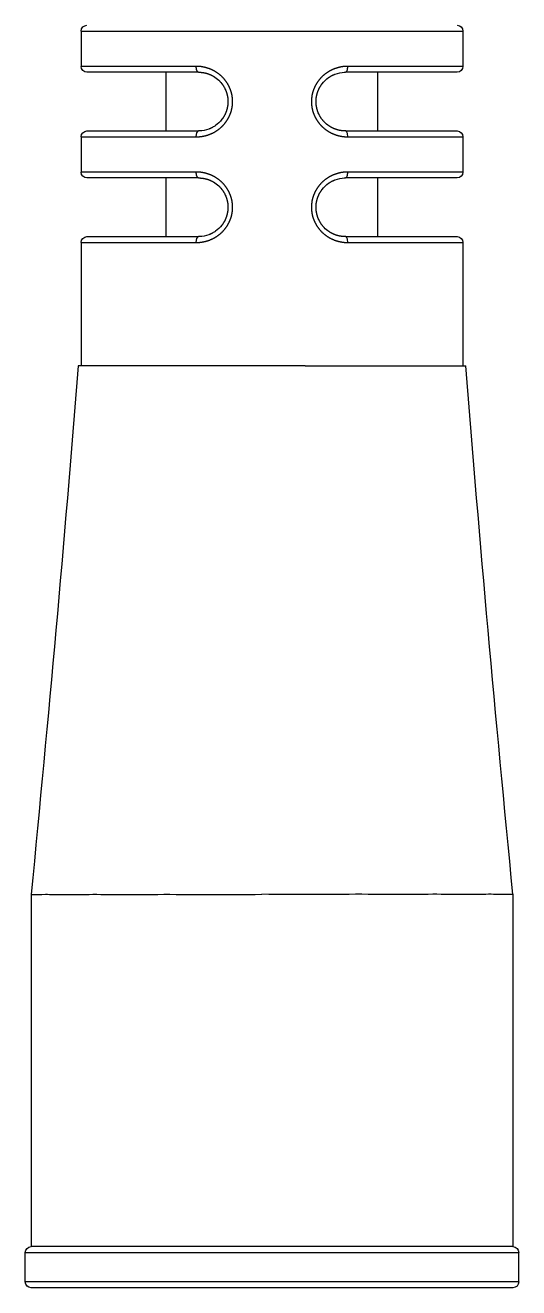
# Model space of a CAD drawing. Header units: millimetres. Extents: x 296 to 1136, y 93 to 687.
# Drawn here: x 427.53 to 435.93, y 212.13 to 233.63 of the extents above; entities that cross this region are included whole.
import ezdxf

# ---------------------------------------------------------------- set-up
doc = ezdxf.new("R2010")
doc.units = ezdxf.units.MM
doc.header["$LTSCALE"] = 0.75

msp = doc.modelspace()

# ---------------------------------------------------------------- linework, layer by layer
for p, q in [((428.485, 233.531), (434.985, 233.531)), ((428.485, 233.531), (428.485, 232.931)), ((434.985, 233.531), (434.985, 232.931)), ((430.445, 232.931), (428.485, 232.931)), ((434.985, 232.931), (433.024, 232.931)), ((430.485, 232.831), (428.585, 232.831)), ((429.935, 231.831), (429.935, 232.831)), ((434.885, 232.831), (432.985, 232.831)), ((433.535, 231.831), (433.535, 232.831)), ((428.585, 231.831), (430.485, 231.831)), ((432.985, 231.831), (434.885, 231.831)), ((428.485, 231.731), (430.445, 231.731)), ((428.485, 231.731), (428.485, 231.131)), ((433.024, 231.731), (434.985, 231.731)), ((434.985, 231.731), (434.985, 231.131)), ((430.445, 231.131), (428.485, 231.131)), ((434.985, 231.131), (433.024, 231.131)), ((430.485, 231.031), (428.585, 231.031)), ((429.935, 230.031), (429.935, 231.031)), ((434.885, 231.031), (432.985, 231.031)), ((433.535, 230.031), (433.535, 231.031)), ((428.485, 229.931), (430.445, 229.931)), ((428.485, 229.931), (428.485, 227.831)), ((428.585, 230.031), (430.485, 230.031)), ((432.985, 230.031), (434.885, 230.031)), ((433.024, 229.931), (434.985, 229.931)), ((434.985, 229.931), (434.985, 227.831)), ((427.635, 218.831), (427.635, 212.831)), ((434.185, 218.829), (434.185, 218.83)), ((435.835, 218.831), (435.835, 212.831)), ((427.535, 212.731), (435.935, 212.731)), ((427.535, 212.231), (427.535, 212.731)), ((435.835, 212.831), (427.635, 212.831)), ((435.935, 212.231), (435.935, 212.731)), ((435.935, 212.231), (427.535, 212.231)), ((435.835, 212.131), (427.635, 212.131))]:
    msp.add_line(p, q)
at = {"extrusion": (0, 0, -1)}
for centre, start, end in [((-428.585, 233.531), 0, 90), ((-434.885, 233.531), 90, 180), ((-428.585, 232.931), 270, 0), ((-434.885, 232.931), 180, 270), ((-428.585, 231.731), 0, 90), ((-434.885, 231.731), 90, 180), ((-428.585, 231.131), 270, 0), ((-434.885, 231.131), 180, 270), ((-428.585, 229.931), 0, 90), ((-434.885, 229.931), 90, 180), ((-427.635, 212.731), 0, 90), ((-435.835, 212.731), 90, 180), ((-427.635, 212.231), 270, 0), ((-435.835, 212.231), 180, 270)]:
    msp.add_arc(centre, 0.1, start, end, dxfattribs=at)
for centre, start_param, end_param in [((430.485, 232.931), 0.000007, 1.570808), ((430.485, 231.731), 1.570796, 3.141589), ((430.485, 231.131), 0.000009, 1.570808), ((430.485, 229.931), 1.570796, 3.141589)]:
    msp.add_ellipse(centre, major_axis=(0, -0.1), ratio=0.396825, start_param=start_param, end_param=end_param, dxfattribs=at)
for centre, start_param, end_param in [((432.985, 232.931), 0, 1.570797), ((432.985, 231.731), 1.570798, 3.141595), ((432.985, 231.131), 0, 1.570797), ((432.985, 229.931), 1.570798, 3.141595)]:
    msp.add_ellipse(centre, major_axis=(0, -0.1), ratio=0.396825, start_param=start_param, end_param=end_param)
for points, knots in [([(430.445, 231.731), (430.448, 231.731), (430.455, 231.731), (430.466, 231.731), (430.477, 231.732), (430.487, 231.733), (430.498, 231.733), (430.508, 231.734), (430.519, 231.735), (430.529, 231.737), (430.54, 231.738), (430.55, 231.74), (430.56, 231.742), (430.57, 231.744), (430.581, 231.746), (430.591, 231.748), (430.601, 231.75), (430.611, 231.753), (430.621, 231.756), (430.631, 231.759), (430.64, 231.762), (430.65, 231.765), (430.66, 231.768), (430.669, 231.772), (430.679, 231.776), (430.688, 231.78), (430.698, 231.783), (430.707, 231.788), (430.716, 231.792), (430.725, 231.796), (430.734, 231.801), (430.743, 231.805), (430.752, 231.81), (430.761, 231.815), (430.77, 231.82), (430.778, 231.826), (430.787, 231.831), (430.795, 231.836), (430.803, 231.842), (430.811, 231.848), (430.82, 231.853), (430.828, 231.859), (430.835, 231.866), (430.843, 231.872), (430.851, 231.878), (430.858, 231.884), (430.866, 231.891), (430.873, 231.898), (430.88, 231.904), (430.887, 231.911), (430.894, 231.918), (430.901, 231.925), (430.908, 231.932), (430.914, 231.94), (430.92, 231.947), (430.927, 231.955), (430.933, 231.962), (430.939, 231.97), (430.945, 231.978), (430.951, 231.985), (430.956, 231.993), (430.962, 232.001), (430.967, 232.009), (430.973, 232.018), (430.978, 232.026), (430.983, 232.034), (430.988, 232.042), (430.992, 232.051), (430.997, 232.059), (431.001, 232.068), (431.005, 232.077), (431.01, 232.085), (431.014, 232.094), (431.017, 232.103), (431.021, 232.112), (431.025, 232.121), (431.028, 232.13), (431.031, 232.139), (431.034, 232.148), (431.037, 232.157), (431.04, 232.166), (431.043, 232.175), (431.045, 232.185), (431.048, 232.194), (431.05, 232.203), (431.052, 232.213), (431.054, 232.222), (431.055, 232.231), (431.057, 232.241), (431.058, 232.25), (431.06, 232.26), (431.061, 232.269), (431.062, 232.279), (431.062, 232.288), (431.063, 232.298), (431.063, 232.307), (431.064, 232.317), (431.064, 232.326), (431.064, 232.336), (431.064, 232.345), (431.063, 232.355), (431.063, 232.365), (431.062, 232.374), (431.062, 232.384), (431.061, 232.393), (431.06, 232.403), (431.058, 232.412), (431.057, 232.422), (431.055, 232.431), (431.054, 232.44), (431.052, 232.45), (431.05, 232.459), (431.048, 232.468), (431.045, 232.478), (431.043, 232.487), (431.04, 232.496), (431.037, 232.505), (431.034, 232.514), (431.031, 232.523), (431.028, 232.533), (431.025, 232.542), (431.021, 232.55), (431.017, 232.559), (431.014, 232.568), (431.01, 232.577), (431.005, 232.586), (431.001, 232.594), (430.997, 232.603), (430.992, 232.611), (430.988, 232.62), (430.983, 232.628), (430.978, 232.637), (430.973, 232.645), (430.967, 232.653), (430.962, 232.661), (430.956, 232.669), (430.951, 232.677), (430.945, 232.685), (430.939, 232.692), (430.933, 232.7), (430.927, 232.708), (430.921, 232.715), (430.914, 232.723), (430.908, 232.73), (430.901, 232.737), (430.894, 232.744), (430.887, 232.751), (430.88, 232.758), (430.873, 232.765), (430.866, 232.771), (430.858, 232.778), (430.851, 232.784), (430.843, 232.79), (430.835, 232.797), (430.828, 232.803), (430.82, 232.809), (430.812, 232.815), (430.803, 232.82), (430.795, 232.826), (430.787, 232.831), (430.778, 232.837), (430.77, 232.842), (430.761, 232.847), (430.752, 232.852), (430.743, 232.857), (430.734, 232.861), (430.725, 232.866), (430.716, 232.87), (430.707, 232.875), (430.698, 232.879), (430.688, 232.883), (430.679, 232.887), (430.669, 232.89), (430.66, 232.894), (430.65, 232.897), (430.64, 232.9), (430.631, 232.903), (430.621, 232.906), (430.611, 232.909), (430.601, 232.912), (430.591, 232.914), (430.581, 232.917), (430.57, 232.919), (430.56, 232.921), (430.55, 232.922), (430.54, 232.924), (430.529, 232.926), (430.519, 232.927), (430.508, 232.928), (430.498, 232.929), (430.487, 232.93), (430.477, 232.93), (430.466, 232.931), (430.455, 232.931), (430.448, 232.931), (430.445, 232.931)], [0, 0, 0, 0, 0.0051813, 0.0103627, 0.015544, 0.0207254, 0.0259067, 0.0310881, 0.0362694, 0.0414508, 0.0466321, 0.0518135, 0.0569948, 0.0621762, 0.0673575, 0.0725389, 0.0777202, 0.0829016, 0.0880829, 0.0932642, 0.0984456, 0.1036269, 0.1088083, 0.1139896, 0.119171, 0.1243523, 0.1295337, 0.134715, 0.1398964, 0.1450777, 0.1502591, 0.1554404, 0.1606218, 0.1658031, 0.1709845, 0.1761658, 0.1813472, 0.1865285, 0.1917098, 0.1968912, 0.2020725, 0.2072539, 0.2124352, 0.2176166, 0.2227979, 0.2279793, 0.2331606, 0.238342, 0.2435233, 0.2487047, 0.253886, 0.2590674, 0.2642487, 0.2694301, 0.2746114, 0.2797927, 0.2849741, 0.2901554, 0.2953368, 0.3005181, 0.3056995, 0.3108808, 0.3160622, 0.3212435, 0.3264249, 0.3316062, 0.3367876, 0.3419689, 0.3471503, 0.3523316, 0.357513, 0.3626943, 0.3678756, 0.373057, 0.3782383, 0.3834197, 0.388601, 0.3937824, 0.3989637, 0.4041451, 0.4093264, 0.4145078, 0.4196891, 0.4248705, 0.4300518, 0.4352332, 0.4404145, 0.4455959, 0.4507772, 0.4559585, 0.4611399, 0.4663212, 0.4715026, 0.4766839, 0.4818653, 0.4870466, 0.492228, 0.4974093, 0.5025907, 0.507772, 0.5129534, 0.5181347, 0.5233161, 0.5284974, 0.5336788, 0.5388601, 0.5440415, 0.5492228, 0.5544041, 0.5595855, 0.5647668, 0.5699482, 0.5751295, 0.5803109, 0.5854922, 0.5906736, 0.5958549, 0.6010363, 0.6062176, 0.611399, 0.6165803, 0.6217617, 0.626943, 0.6321244, 0.6373057, 0.642487, 0.6476684, 0.6528497, 0.6580311, 0.6632124, 0.6683938, 0.6735751, 0.6787565, 0.6839378, 0.6891192, 0.6943005, 0.6994819, 0.7046632, 0.7098446, 0.7150259, 0.7202073, 0.7253886, 0.7305699, 0.7357513, 0.7409326, 0.746114, 0.7512953, 0.7564767, 0.761658, 0.7668394, 0.7720207, 0.7772021, 0.7823834, 0.7875648, 0.7927461, 0.7979275, 0.8031088, 0.8082902, 0.8134715, 0.8186528, 0.8238342, 0.8290155, 0.8341969, 0.8393782, 0.8445596, 0.8497409, 0.8549223, 0.8601036, 0.865285, 0.8704663, 0.8756477, 0.880829, 0.8860104, 0.8911917, 0.8963731, 0.9015544, 0.9067358, 0.9119171, 0.9170984, 0.9222798, 0.9274611, 0.9326425, 0.9378238, 0.9430052, 0.9481865, 0.9533679, 0.9585492, 0.9637306, 0.9689119, 0.9740933, 0.9792746, 0.984456, 0.9896373, 0.9948187, 1, 1, 1, 1]), ([(430.485, 232.831), (430.488, 232.831), (430.494, 232.831), (430.502, 232.831), (430.511, 232.83), (430.52, 232.83), (430.529, 232.829), (430.538, 232.828), (430.547, 232.827), (430.556, 232.826), (430.564, 232.825), (430.573, 232.823), (430.582, 232.822), (430.59, 232.82), (430.599, 232.818), (430.607, 232.816), (430.615, 232.814), (430.624, 232.811), (430.632, 232.809), (430.64, 232.806), (430.649, 232.803), (430.657, 232.801), (430.665, 232.798), (430.673, 232.794), (430.681, 232.791), (430.689, 232.788), (430.696, 232.784), (430.704, 232.78), (430.712, 232.777), (430.719, 232.773), (430.727, 232.769), (430.734, 232.764), (430.741, 232.76), (430.749, 232.756), (430.756, 232.751), (430.761, 232.748), (430.763, 232.746), (430.764, 232.746)], [0.0000003, 0.0000003, 0.0000003, 0.0000003, 0.0108696, 0.0217391, 0.0326087, 0.0434783, 0.0543478, 0.0652174, 0.076087, 0.0869565, 0.0978261, 0.1086957, 0.1195652, 0.1304348, 0.1413043, 0.1521739, 0.1630435, 0.173913, 0.1847826, 0.1956522, 0.2065217, 0.2173913, 0.2282609, 0.2391304, 0.25, 0.2608696, 0.2717391, 0.2826087, 0.2934783, 0.3043478, 0.3152174, 0.326087, 0.3369565, 0.3478261, 0.3586957, 0.3695652, 0.371007, 0.371007, 0.371007, 0.371007]), ([(430.846, 232.677), (430.846, 232.676), (430.848, 232.674), (430.852, 232.67), (430.858, 232.664), (430.864, 232.657), (430.869, 232.651), (430.874, 232.644), (430.88, 232.638), (430.885, 232.631), (430.89, 232.624), (430.895, 232.617), (430.899, 232.61), (430.904, 232.603), (430.909, 232.596), (430.913, 232.589), (430.917, 232.582), (430.921, 232.575), (430.924, 232.571), (430.925, 232.569)], [0.5095942, 0.5095942, 0.5095942, 0.5095942, 0.5108696, 0.5217391, 0.5326087, 0.5434783, 0.5543478, 0.5652174, 0.576087, 0.5869565, 0.5978261, 0.6086957, 0.6195652, 0.6304348, 0.6413043, 0.6521739, 0.6630435, 0.673913, 0.6823139, 0.6823139, 0.6823139, 0.6823139]), ([(432.485, 232.331), (432.485, 232.334), (432.485, 232.337), (432.485, 232.34), (432.485, 232.342), (432.485, 232.345), (432.485, 232.348), (432.485, 232.351), (432.485, 232.354), (432.485, 232.357), (432.485, 232.359), (432.486, 232.362), (432.486, 232.365), (432.486, 232.368), (432.486, 232.371), (432.486, 232.374), (432.487, 232.376), (432.487, 232.379), (432.487, 232.382), (432.487, 232.385), (432.488, 232.388), (432.488, 232.39), (432.488, 232.393), (432.489, 232.396), (432.489, 232.399), (432.49, 232.402), (432.49, 232.404), (432.49, 232.407), (432.491, 232.41), (432.491, 232.413), (432.492, 232.416), (432.492, 232.418), (432.493, 232.421), (432.493, 232.424), (432.494, 232.427), (432.494, 232.429), (432.495, 232.432), (432.495, 232.435), (432.496, 232.438), (432.497, 232.441), (432.497, 232.443), (432.498, 232.446), (432.499, 232.449), (432.499, 232.451), (432.5, 232.454), (432.501, 232.457), (432.501, 232.46), (432.502, 232.462), (432.503, 232.465), (432.504, 232.468), (432.504, 232.471), (432.505, 232.473), (432.506, 232.476), (432.507, 232.479), (432.508, 232.481), (432.509, 232.484), (432.509, 232.487), (432.51, 232.489), (432.511, 232.492), (432.512, 232.495), (432.513, 232.497), (432.514, 232.5), (432.515, 232.503), (432.516, 232.505), (432.517, 232.508), (432.518, 232.511), (432.519, 232.513), (432.52, 232.516), (432.521, 232.519), (432.522, 232.521), (432.523, 232.524), (432.524, 232.526), (432.525, 232.529), (432.526, 232.532), (432.528, 232.534), (432.529, 232.537), (432.53, 232.539), (432.531, 232.542), (432.532, 232.544), (432.533, 232.547), (432.535, 232.549), (432.536, 232.552), (432.537, 232.554), (432.538, 232.557), (432.54, 232.56), (432.541, 232.562), (432.542, 232.565), (432.544, 232.567), (432.545, 232.569), (432.546, 232.572), (432.548, 232.574), (432.549, 232.577), (432.55, 232.579), (432.552, 232.582), (432.553, 232.584), (432.555, 232.587), (432.556, 232.589), (432.558, 232.591), (432.559, 232.594), (432.561, 232.596), (432.562, 232.599), (432.564, 232.601), (432.565, 232.603), (432.567, 232.606), (432.568, 232.608), (432.57, 232.61), (432.571, 232.613), (432.573, 232.615), (432.575, 232.617), (432.576, 232.62), (432.578, 232.622), (432.579, 232.624), (432.581, 232.626), (432.583, 232.629), (432.584, 232.631), (432.585, 232.632), (432.586, 232.633), (432.586, 232.633)], [0, 0, 0, 0, 0.0108696, 0.0108696, 0.0108696, 0.0217391, 0.0217391, 0.0217391, 0.0326087, 0.0326087, 0.0326087, 0.0434783, 0.0434783, 0.0434783, 0.0543478, 0.0543478, 0.0543478, 0.0652174, 0.0652174, 0.0652174, 0.076087, 0.076087, 0.076087, 0.0869565, 0.0869565, 0.0869565, 0.0978261, 0.0978261, 0.0978261, 0.1086957, 0.1086957, 0.1086957, 0.1195652, 0.1195652, 0.1195652, 0.1304348, 0.1304348, 0.1304348, 0.1413043, 0.1413043, 0.1413043, 0.1521739, 0.1521739, 0.1521739, 0.1630435, 0.1630435, 0.1630435, 0.173913, 0.173913, 0.173913, 0.1847826, 0.1847826, 0.1847826, 0.1956522, 0.1956522, 0.1956522, 0.2065217, 0.2065217, 0.2065217, 0.2173913, 0.2173913, 0.2173913, 0.2282609, 0.2282609, 0.2282609, 0.2391304, 0.2391304, 0.2391304, 0.25, 0.25, 0.25, 0.2608696, 0.2608696, 0.2608696, 0.2717391, 0.2717391, 0.2717391, 0.2826087, 0.2826087, 0.2826087, 0.2934783, 0.2934783, 0.2934783, 0.3043478, 0.3043478, 0.3043478, 0.3152174, 0.3152174, 0.3152174, 0.326087, 0.326087, 0.326087, 0.3369565, 0.3369565, 0.3369565, 0.3478261, 0.3478261, 0.3478261, 0.3586957, 0.3586957, 0.3586957, 0.3695652, 0.3695652, 0.3695652, 0.3804348, 0.3804348, 0.3804348, 0.3913043, 0.3913043, 0.3913043, 0.4021739, 0.4021739, 0.4021739, 0.4130435, 0.4130435, 0.4130435, 0.4169062, 0.4169062, 0.4169062, 0.4169062]), ([(432.586, 232.633), (432.618, 232.675), (432.656, 232.712), (432.714, 232.752), (432.73, 232.762), (432.746, 232.771)], [0, 0, 0, 0, 0.01594808, 0.01594808, 0.02186984, 0.02186984, 0.02186984, 0.02186984]), ([(432.746, 232.771), (432.747, 232.771), (432.749, 232.772), (432.75, 232.773), (432.752, 232.774), (432.755, 232.775), (432.758, 232.777), (432.76, 232.778), (432.763, 232.779), (432.765, 232.78), (432.768, 232.782), (432.77, 232.783), (432.773, 232.784), (432.775, 232.785), (432.778, 232.787), (432.781, 232.788), (432.783, 232.789), (432.786, 232.79), (432.788, 232.791), (432.791, 232.792), (432.794, 232.793), (432.796, 232.794), (432.799, 232.795), (432.802, 232.797), (432.804, 232.798), (432.806, 232.798), (432.807, 232.799), (432.809, 232.799)], [0.6899474, 0.6899474, 0.6899474, 0.6899474, 0.69565217, 0.69565217, 0.69565217, 0.70652174, 0.70652174, 0.70652174, 0.7173913, 0.7173913, 0.7173913, 0.72826087, 0.72826087, 0.72826087, 0.73913043, 0.73913043, 0.73913043, 0.75, 0.75, 0.75, 0.76086957, 0.76086957, 0.76086957, 0.77173913, 0.77173913, 0.77173913, 0.77733644, 0.77733644, 0.77733644, 0.77733644]), ([(432.809, 232.799), (432.86, 232.818), (432.913, 232.829), (432.972, 232.831), (432.978, 232.831), (432.985, 232.831)], [0, 0, 0, 0, 0.0176229, 0.0176229, 0.01972689, 0.01972689, 0.01972689, 0.01972689]), ([(430.953, 232.505), (430.954, 232.503), (430.956, 232.497), (430.959, 232.489), (430.961, 232.481), (430.964, 232.473), (430.966, 232.465), (430.968, 232.457), (430.971, 232.449), (430.972, 232.44), (430.974, 232.432), (430.976, 232.424), (430.977, 232.416), (430.979, 232.407), (430.98, 232.399), (430.981, 232.39), (430.982, 232.382), (430.983, 232.373), (430.983, 232.365), (430.984, 232.357), (430.984, 232.348), (430.984, 232.34), (430.985, 232.334), (430.985, 232.331)], [0.7719771, 0.7719771, 0.7719771, 0.7719771, 0.7826087, 0.7934783, 0.8043478, 0.8152174, 0.826087, 0.8369565, 0.8478261, 0.8586957, 0.8695652, 0.8804348, 0.8913043, 0.9021739, 0.9130435, 0.923913, 0.9347826, 0.9456522, 0.9565217, 0.9673913, 0.9782609, 0.9891304, 1, 1, 1, 1]), ([(430.985, 232.331), (430.985, 232.328), (430.985, 232.325), (430.984, 232.323), (430.984, 232.32), (430.984, 232.317), (430.984, 232.314), (430.984, 232.311), (430.984, 232.308), (430.984, 232.306), (430.984, 232.303), (430.984, 232.3), (430.983, 232.297), (430.983, 232.294), (430.983, 232.292), (430.983, 232.289), (430.983, 232.286), (430.982, 232.283), (430.982, 232.28), (430.982, 232.277), (430.981, 232.275), (430.981, 232.272), (430.981, 232.269), (430.98, 232.266), (430.98, 232.263), (430.98, 232.261), (430.979, 232.258), (430.979, 232.255), (430.978, 232.252), (430.978, 232.249), (430.977, 232.247), (430.977, 232.244), (430.976, 232.241), (430.976, 232.238), (430.975, 232.236), (430.975, 232.233), (430.974, 232.23), (430.974, 232.227), (430.973, 232.225), (430.972, 232.222), (430.972, 232.219), (430.971, 232.216), (430.971, 232.214), (430.97, 232.211), (430.969, 232.208), (430.968, 232.205), (430.968, 232.203), (430.967, 232.2), (430.966, 232.197), (430.965, 232.194), (430.965, 232.192), (430.964, 232.189), (430.963, 232.186), (430.962, 232.184), (430.961, 232.181), (430.961, 232.178), (430.96, 232.175), (430.959, 232.173), (430.958, 232.17), (430.957, 232.167), (430.956, 232.165), (430.955, 232.162), (430.954, 232.159), (430.953, 232.157), (430.952, 232.154), (430.951, 232.152), (430.95, 232.149), (430.949, 232.146), (430.948, 232.144), (430.947, 232.141), (430.946, 232.138), (430.945, 232.136), (430.944, 232.133), (430.943, 232.131), (430.941, 232.128), (430.94, 232.126), (430.939, 232.123), (430.938, 232.12), (430.937, 232.118), (430.936, 232.115), (430.934, 232.113), (430.933, 232.11), (430.932, 232.108), (430.931, 232.105), (430.929, 232.103), (430.928, 232.1), (430.927, 232.098), (430.925, 232.095), (430.924, 232.093), (430.923, 232.09), (430.921, 232.088), (430.92, 232.085), (430.919, 232.083), (430.917, 232.081), (430.916, 232.078), (430.914, 232.076), (430.913, 232.073), (430.911, 232.071), (430.91, 232.068), (430.908, 232.066), (430.907, 232.064), (430.905, 232.061), (430.904, 232.059), (430.902, 232.057), (430.901, 232.054), (430.899, 232.052), (430.898, 232.05), (430.896, 232.047), (430.895, 232.045), (430.893, 232.043), (430.891, 232.04), (430.89, 232.038), (430.888, 232.036), (430.886, 232.034), (430.885, 232.031), (430.884, 232.03), (430.883, 232.03), (430.883, 232.029)], [0, 0, 0, 0, 0.0108696, 0.0108696, 0.0108696, 0.0217391, 0.0217391, 0.0217391, 0.0326087, 0.0326087, 0.0326087, 0.0434783, 0.0434783, 0.0434783, 0.0543478, 0.0543478, 0.0543478, 0.0652174, 0.0652174, 0.0652174, 0.076087, 0.076087, 0.076087, 0.0869565, 0.0869565, 0.0869565, 0.0978261, 0.0978261, 0.0978261, 0.1086957, 0.1086957, 0.1086957, 0.1195652, 0.1195652, 0.1195652, 0.1304348, 0.1304348, 0.1304348, 0.1413043, 0.1413043, 0.1413043, 0.1521739, 0.1521739, 0.1521739, 0.1630435, 0.1630435, 0.1630435, 0.173913, 0.173913, 0.173913, 0.1847826, 0.1847826, 0.1847826, 0.1956522, 0.1956522, 0.1956522, 0.2065217, 0.2065217, 0.2065217, 0.2173913, 0.2173913, 0.2173913, 0.2282609, 0.2282609, 0.2282609, 0.2391304, 0.2391304, 0.2391304, 0.25, 0.25, 0.25, 0.2608696, 0.2608696, 0.2608696, 0.2717391, 0.2717391, 0.2717391, 0.2826087, 0.2826087, 0.2826087, 0.2934783, 0.2934783, 0.2934783, 0.3043478, 0.3043478, 0.3043478, 0.3152174, 0.3152174, 0.3152174, 0.326087, 0.326087, 0.326087, 0.3369565, 0.3369565, 0.3369565, 0.3478261, 0.3478261, 0.3478261, 0.3586957, 0.3586957, 0.3586957, 0.3695652, 0.3695652, 0.3695652, 0.3804348, 0.3804348, 0.3804348, 0.3913043, 0.3913043, 0.3913043, 0.4021739, 0.4021739, 0.4021739, 0.4130435, 0.4130435, 0.4130435, 0.4169062, 0.4169062, 0.4169062, 0.4169062]), ([(432.516, 232.157), (432.515, 232.16), (432.513, 232.165), (432.51, 232.173), (432.508, 232.181), (432.505, 232.189), (432.503, 232.197), (432.501, 232.205), (432.499, 232.214), (432.497, 232.222), (432.495, 232.23), (432.493, 232.238), (432.492, 232.247), (432.49, 232.255), (432.489, 232.263), (432.488, 232.272), (432.487, 232.28), (432.486, 232.289), (432.486, 232.297), (432.485, 232.306), (432.485, 232.314), (432.485, 232.323), (432.485, 232.328), (432.485, 232.331)], [0.7719771, 0.7719771, 0.7719771, 0.7719771, 0.7826087, 0.7934783, 0.8043478, 0.8152174, 0.826087, 0.8369565, 0.8478261, 0.8586957, 0.8695652, 0.8804348, 0.8913043, 0.9021739, 0.9130435, 0.923913, 0.9347826, 0.9456522, 0.9565217, 0.9673913, 0.9782609, 0.9891304, 1, 1, 1, 1]), ([(430.883, 232.029), (430.851, 231.987), (430.813, 231.951), (430.756, 231.911), (430.739, 231.901), (430.723, 231.892)], [0, 0, 0, 0, 0.01594808, 0.01594808, 0.02186984, 0.02186984, 0.02186984, 0.02186984]), ([(432.623, 231.986), (432.623, 231.986), (432.621, 231.988), (432.617, 231.992), (432.611, 231.999), (432.605, 232.005), (432.6, 232.011), (432.595, 232.018), (432.589, 232.025), (432.584, 232.031), (432.579, 232.038), (432.574, 232.045), (432.57, 232.052), (432.565, 232.059), (432.561, 232.066), (432.556, 232.073), (432.552, 232.081), (432.548, 232.087), (432.546, 232.092), (432.545, 232.094)], [0.5095942, 0.5095942, 0.5095942, 0.5095942, 0.5108696, 0.5217391, 0.5326087, 0.5434783, 0.5543478, 0.5652174, 0.576087, 0.5869565, 0.5978261, 0.6086957, 0.6195652, 0.6304348, 0.6413043, 0.6521739, 0.6630435, 0.673913, 0.6823138, 0.6823138, 0.6823138, 0.6823138]), ([(430.661, 231.863), (430.609, 231.844), (430.556, 231.833), (430.497, 231.831), (430.491, 231.831), (430.485, 231.831)], [0, 0, 0, 0, 0.0176229, 0.0176229, 0.0197268, 0.0197268, 0.0197268, 0.0197268]), ([(430.723, 231.892), (430.722, 231.891), (430.72, 231.89), (430.719, 231.89), (430.717, 231.888), (430.714, 231.887), (430.712, 231.886), (430.709, 231.884), (430.706, 231.883), (430.704, 231.882), (430.701, 231.881), (430.699, 231.879), (430.696, 231.878), (430.694, 231.877), (430.691, 231.876), (430.688, 231.875), (430.686, 231.873), (430.683, 231.872), (430.681, 231.871), (430.678, 231.87), (430.675, 231.869), (430.673, 231.868), (430.67, 231.867), (430.667, 231.866), (430.665, 231.865), (430.663, 231.864), (430.662, 231.864), (430.661, 231.863)], [0.6899474, 0.6899474, 0.6899474, 0.6899474, 0.69565217, 0.69565217, 0.69565217, 0.70652174, 0.70652174, 0.70652174, 0.7173913, 0.7173913, 0.7173913, 0.72826087, 0.72826087, 0.72826087, 0.73913043, 0.73913043, 0.73913043, 0.75, 0.75, 0.75, 0.76086957, 0.76086957, 0.76086957, 0.77173913, 0.77173913, 0.77173913, 0.77733645, 0.77733645, 0.77733645, 0.77733645]), ([(432.985, 231.831), (432.982, 231.831), (432.976, 231.831), (432.967, 231.831), (432.958, 231.832), (432.949, 231.832), (432.94, 231.833), (432.931, 231.834), (432.922, 231.835), (432.914, 231.836), (432.905, 231.837), (432.896, 231.839), (432.888, 231.841), (432.879, 231.842), (432.87, 231.844), (432.862, 231.846), (432.854, 231.849), (432.845, 231.851), (432.837, 231.853), (432.829, 231.856), (432.821, 231.859), (432.812, 231.862), (432.804, 231.865), (432.796, 231.868), (432.788, 231.871), (432.781, 231.875), (432.773, 231.878), (432.765, 231.882), (432.757, 231.886), (432.75, 231.89), (432.742, 231.894), (432.735, 231.898), (432.728, 231.902), (432.72, 231.907), (432.713, 231.911), (432.708, 231.914), (432.706, 231.916), (432.705, 231.916)], [0, 0, 0, 0, 0.0108696, 0.0217391, 0.0326087, 0.0434783, 0.0543478, 0.0652174, 0.076087, 0.0869565, 0.0978261, 0.1086957, 0.1195652, 0.1304348, 0.1413043, 0.1521739, 0.1630435, 0.173913, 0.1847826, 0.1956522, 0.2065217, 0.2173913, 0.2282609, 0.2391304, 0.25, 0.2608696, 0.2717391, 0.2826087, 0.2934783, 0.3043478, 0.3152174, 0.326087, 0.3369565, 0.3478261, 0.3586957, 0.3695652, 0.371007, 0.371007, 0.371007, 0.371007]), ([(430.445, 229.931), (430.448, 229.931), (430.455, 229.931), (430.466, 229.931), (430.477, 229.932), (430.487, 229.933), (430.498, 229.933), (430.508, 229.934), (430.519, 229.935), (430.529, 229.937), (430.54, 229.938), (430.55, 229.94), (430.56, 229.942), (430.57, 229.944), (430.581, 229.946), (430.591, 229.948), (430.601, 229.95), (430.611, 229.953), (430.621, 229.956), (430.631, 229.959), (430.64, 229.962), (430.65, 229.965), (430.66, 229.968), (430.669, 229.972), (430.679, 229.976), (430.688, 229.98), (430.698, 229.983), (430.707, 229.988), (430.716, 229.992), (430.725, 229.996), (430.734, 230.001), (430.743, 230.005), (430.752, 230.01), (430.761, 230.015), (430.77, 230.02), (430.778, 230.026), (430.787, 230.031), (430.795, 230.036), (430.803, 230.042), (430.811, 230.048), (430.82, 230.053), (430.828, 230.059), (430.835, 230.066), (430.843, 230.072), (430.851, 230.078), (430.858, 230.084), (430.866, 230.091), (430.873, 230.098), (430.88, 230.104), (430.887, 230.111), (430.894, 230.118), (430.901, 230.125), (430.908, 230.132), (430.914, 230.14), (430.92, 230.147), (430.927, 230.155), (430.933, 230.162), (430.939, 230.17), (430.945, 230.178), (430.951, 230.185), (430.956, 230.193), (430.962, 230.201), (430.967, 230.209), (430.973, 230.218), (430.978, 230.226), (430.983, 230.234), (430.988, 230.242), (430.992, 230.251), (430.997, 230.259), (431.001, 230.268), (431.005, 230.277), (431.01, 230.285), (431.014, 230.294), (431.017, 230.303), (431.021, 230.312), (431.025, 230.321), (431.028, 230.33), (431.031, 230.339), (431.034, 230.348), (431.037, 230.357), (431.04, 230.366), (431.043, 230.375), (431.045, 230.385), (431.048, 230.394), (431.05, 230.403), (431.052, 230.413), (431.054, 230.422), (431.055, 230.431), (431.057, 230.441), (431.058, 230.45), (431.06, 230.46), (431.061, 230.469), (431.062, 230.479), (431.062, 230.488), (431.063, 230.498), (431.063, 230.507), (431.064, 230.517), (431.064, 230.526), (431.064, 230.536), (431.064, 230.545), (431.063, 230.555), (431.063, 230.565), (431.062, 230.574), (431.062, 230.584), (431.061, 230.593), (431.06, 230.603), (431.058, 230.612), (431.057, 230.622), (431.055, 230.631), (431.054, 230.64), (431.052, 230.65), (431.05, 230.659), (431.048, 230.668), (431.045, 230.678), (431.043, 230.687), (431.04, 230.696), (431.037, 230.705), (431.034, 230.714), (431.031, 230.723), (431.028, 230.733), (431.025, 230.742), (431.021, 230.75), (431.017, 230.759), (431.014, 230.768), (431.01, 230.777), (431.005, 230.786), (431.001, 230.794), (430.997, 230.803), (430.992, 230.811), (430.988, 230.82), (430.983, 230.828), (430.978, 230.837), (430.973, 230.845), (430.967, 230.853), (430.962, 230.861), (430.956, 230.869), (430.951, 230.877), (430.945, 230.885), (430.939, 230.892), (430.933, 230.9), (430.927, 230.908), (430.921, 230.915), (430.914, 230.923), (430.908, 230.93), (430.901, 230.937), (430.894, 230.944), (430.887, 230.951), (430.88, 230.958), (430.873, 230.965), (430.866, 230.971), (430.858, 230.978), (430.851, 230.984), (430.843, 230.99), (430.835, 230.997), (430.828, 231.003), (430.82, 231.009), (430.812, 231.015), (430.803, 231.02), (430.795, 231.026), (430.787, 231.031), (430.778, 231.037), (430.77, 231.042), (430.761, 231.047), (430.752, 231.052), (430.743, 231.057), (430.734, 231.061), (430.725, 231.066), (430.716, 231.07), (430.707, 231.075), (430.698, 231.079), (430.688, 231.083), (430.679, 231.087), (430.669, 231.09), (430.66, 231.094), (430.65, 231.097), (430.64, 231.1), (430.631, 231.103), (430.621, 231.106), (430.611, 231.109), (430.601, 231.112), (430.591, 231.114), (430.581, 231.117), (430.57, 231.119), (430.56, 231.121), (430.55, 231.122), (430.54, 231.124), (430.529, 231.126), (430.519, 231.127), (430.508, 231.128), (430.498, 231.129), (430.487, 231.13), (430.477, 231.13), (430.466, 231.131), (430.455, 231.131), (430.448, 231.131), (430.445, 231.131)], [0, 0, 0, 0, 0.0051813, 0.0103627, 0.015544, 0.0207254, 0.0259067, 0.0310881, 0.0362694, 0.0414508, 0.0466321, 0.0518135, 0.0569948, 0.0621762, 0.0673575, 0.0725389, 0.0777202, 0.0829016, 0.0880829, 0.0932642, 0.0984456, 0.1036269, 0.1088083, 0.1139896, 0.119171, 0.1243523, 0.1295337, 0.134715, 0.1398964, 0.1450777, 0.1502591, 0.1554404, 0.1606218, 0.1658031, 0.1709845, 0.1761658, 0.1813472, 0.1865285, 0.1917098, 0.1968912, 0.2020725, 0.2072539, 0.2124352, 0.2176166, 0.2227979, 0.2279793, 0.2331606, 0.238342, 0.2435233, 0.2487047, 0.253886, 0.2590674, 0.2642487, 0.2694301, 0.2746114, 0.2797927, 0.2849741, 0.2901554, 0.2953368, 0.3005181, 0.3056995, 0.3108808, 0.3160622, 0.3212435, 0.3264249, 0.3316062, 0.3367876, 0.3419689, 0.3471503, 0.3523316, 0.357513, 0.3626943, 0.3678756, 0.373057, 0.3782383, 0.3834197, 0.388601, 0.3937824, 0.3989637, 0.4041451, 0.4093264, 0.4145078, 0.4196891, 0.4248705, 0.4300518, 0.4352332, 0.4404145, 0.4455959, 0.4507772, 0.4559585, 0.4611399, 0.4663212, 0.4715026, 0.4766839, 0.4818653, 0.4870466, 0.492228, 0.4974093, 0.5025907, 0.507772, 0.5129534, 0.5181347, 0.5233161, 0.5284974, 0.5336788, 0.5388601, 0.5440415, 0.5492228, 0.5544041, 0.5595855, 0.5647668, 0.5699482, 0.5751295, 0.5803109, 0.5854922, 0.5906736, 0.5958549, 0.6010363, 0.6062176, 0.611399, 0.6165803, 0.6217617, 0.626943, 0.6321244, 0.6373057, 0.642487, 0.6476684, 0.6528497, 0.6580311, 0.6632124, 0.6683938, 0.6735751, 0.6787565, 0.6839378, 0.6891192, 0.6943005, 0.6994819, 0.7046632, 0.7098446, 0.7150259, 0.7202073, 0.7253886, 0.7305699, 0.7357513, 0.7409326, 0.746114, 0.7512953, 0.7564767, 0.761658, 0.7668394, 0.7720207, 0.7772021, 0.7823834, 0.7875648, 0.7927461, 0.7979275, 0.8031088, 0.8082902, 0.8134715, 0.8186528, 0.8238342, 0.8290155, 0.8341969, 0.8393782, 0.8445596, 0.8497409, 0.8549223, 0.8601036, 0.865285, 0.8704663, 0.8756477, 0.880829, 0.8860104, 0.8911917, 0.8963731, 0.9015544, 0.9067358, 0.9119171, 0.9170984, 0.9222798, 0.9274611, 0.9326425, 0.9378238, 0.9430052, 0.9481865, 0.9533679, 0.9585492, 0.9637306, 0.9689119, 0.9740933, 0.9792746, 0.984456, 0.9896373, 0.9948187, 1, 1, 1, 1]), ([(430.485, 231.031), (430.488, 231.031), (430.494, 231.031), (430.502, 231.031), (430.511, 231.03), (430.52, 231.03), (430.529, 231.029), (430.538, 231.028), (430.547, 231.027), (430.556, 231.026), (430.564, 231.025), (430.573, 231.023), (430.582, 231.022), (430.59, 231.02), (430.599, 231.018), (430.607, 231.016), (430.615, 231.014), (430.624, 231.011), (430.632, 231.009), (430.64, 231.006), (430.649, 231.003), (430.657, 231.001), (430.665, 230.998), (430.673, 230.994), (430.681, 230.991), (430.689, 230.988), (430.696, 230.984), (430.704, 230.98), (430.712, 230.977), (430.719, 230.973), (430.727, 230.969), (430.734, 230.964), (430.741, 230.96), (430.749, 230.956), (430.756, 230.951), (430.761, 230.948), (430.763, 230.946), (430.764, 230.946)], [0.0000004, 0.0000004, 0.0000004, 0.0000004, 0.0108696, 0.0217391, 0.0326087, 0.0434783, 0.0543478, 0.0652174, 0.076087, 0.0869565, 0.0978261, 0.1086957, 0.1195652, 0.1304348, 0.1413043, 0.1521739, 0.1630435, 0.173913, 0.1847826, 0.1956522, 0.2065217, 0.2173913, 0.2282609, 0.2391304, 0.25, 0.2608696, 0.2717391, 0.2826087, 0.2934783, 0.3043478, 0.3152174, 0.326087, 0.3369565, 0.3478261, 0.3586957, 0.3695652, 0.371007, 0.371007, 0.371007, 0.371007]), ([(432.586, 230.833), (432.618, 230.875), (432.656, 230.912), (432.714, 230.952), (432.73, 230.962), (432.746, 230.971)], [0, 0, 0, 0, 0.01594808, 0.01594808, 0.02186984, 0.02186984, 0.02186984, 0.02186984]), ([(432.746, 230.971), (432.747, 230.971), (432.749, 230.972), (432.75, 230.973), (432.752, 230.974), (432.755, 230.975), (432.758, 230.977), (432.76, 230.978), (432.763, 230.979), (432.765, 230.98), (432.768, 230.982), (432.77, 230.983), (432.773, 230.984), (432.775, 230.985), (432.778, 230.987), (432.781, 230.988), (432.783, 230.989), (432.786, 230.99), (432.788, 230.991), (432.791, 230.992), (432.794, 230.993), (432.796, 230.994), (432.799, 230.995), (432.802, 230.997), (432.804, 230.998), (432.806, 230.998), (432.807, 230.999), (432.809, 230.999)], [0.6899474, 0.6899474, 0.6899474, 0.6899474, 0.69565217, 0.69565217, 0.69565217, 0.70652174, 0.70652174, 0.70652174, 0.7173913, 0.7173913, 0.7173913, 0.72826087, 0.72826087, 0.72826087, 0.73913043, 0.73913043, 0.73913043, 0.75, 0.75, 0.75, 0.76086957, 0.76086957, 0.76086957, 0.77173913, 0.77173913, 0.77173913, 0.77733644, 0.77733644, 0.77733644, 0.77733644]), ([(432.809, 230.999), (432.86, 231.018), (432.913, 231.029), (432.972, 231.031), (432.978, 231.031), (432.985, 231.031)], [0, 0, 0, 0, 0.0176229, 0.0176229, 0.01972689, 0.01972689, 0.01972689, 0.01972689]), ([(430.846, 230.877), (430.846, 230.876), (430.848, 230.874), (430.852, 230.87), (430.858, 230.864), (430.864, 230.857), (430.869, 230.851), (430.874, 230.844), (430.88, 230.838), (430.885, 230.831), (430.89, 230.824), (430.895, 230.817), (430.899, 230.81), (430.904, 230.803), (430.909, 230.796), (430.913, 230.789), (430.917, 230.782), (430.921, 230.775), (430.924, 230.771), (430.925, 230.769)], [0.5095942, 0.5095942, 0.5095942, 0.5095942, 0.5108696, 0.5217391, 0.5326087, 0.5434783, 0.5543478, 0.5652174, 0.576087, 0.5869565, 0.5978261, 0.6086957, 0.6195652, 0.6304348, 0.6413043, 0.6521739, 0.6630435, 0.673913, 0.6823138, 0.6823138, 0.6823138, 0.6823138]), ([(430.953, 230.705), (430.954, 230.703), (430.956, 230.697), (430.959, 230.689), (430.961, 230.681), (430.964, 230.673), (430.966, 230.665), (430.968, 230.657), (430.971, 230.649), (430.972, 230.64), (430.974, 230.632), (430.976, 230.624), (430.977, 230.616), (430.979, 230.607), (430.98, 230.599), (430.981, 230.59), (430.982, 230.582), (430.983, 230.573), (430.983, 230.565), (430.984, 230.557), (430.984, 230.548), (430.984, 230.54), (430.985, 230.534), (430.985, 230.531)], [0.7719771, 0.7719771, 0.7719771, 0.7719771, 0.7826087, 0.7934783, 0.8043478, 0.8152174, 0.826087, 0.8369565, 0.8478261, 0.8586957, 0.8695652, 0.8804348, 0.8913043, 0.9021739, 0.9130435, 0.923913, 0.9347826, 0.9456522, 0.9565217, 0.9673913, 0.9782609, 0.9891304, 1, 1, 1, 1]), ([(432.485, 230.531), (432.485, 230.534), (432.485, 230.537), (432.485, 230.54), (432.485, 230.542), (432.485, 230.545), (432.485, 230.548), (432.485, 230.551), (432.485, 230.554), (432.485, 230.557), (432.485, 230.559), (432.486, 230.562), (432.486, 230.565), (432.486, 230.568), (432.486, 230.571), (432.486, 230.574), (432.487, 230.576), (432.487, 230.579), (432.487, 230.582), (432.487, 230.585), (432.488, 230.588), (432.488, 230.59), (432.488, 230.593), (432.489, 230.596), (432.489, 230.599), (432.49, 230.602), (432.49, 230.604), (432.49, 230.607), (432.491, 230.61), (432.491, 230.613), (432.492, 230.616), (432.492, 230.618), (432.493, 230.621), (432.493, 230.624), (432.494, 230.627), (432.494, 230.629), (432.495, 230.632), (432.495, 230.635), (432.496, 230.638), (432.497, 230.641), (432.497, 230.643), (432.498, 230.646), (432.499, 230.649), (432.499, 230.651), (432.5, 230.654), (432.501, 230.657), (432.501, 230.66), (432.502, 230.662), (432.503, 230.665), (432.504, 230.668), (432.504, 230.671), (432.505, 230.673), (432.506, 230.676), (432.507, 230.679), (432.508, 230.681), (432.509, 230.684), (432.509, 230.687), (432.51, 230.689), (432.511, 230.692), (432.512, 230.695), (432.513, 230.697), (432.514, 230.7), (432.515, 230.703), (432.516, 230.705), (432.517, 230.708), (432.518, 230.711), (432.519, 230.713), (432.52, 230.716), (432.521, 230.719), (432.522, 230.721), (432.523, 230.724), (432.524, 230.726), (432.525, 230.729), (432.526, 230.732), (432.528, 230.734), (432.529, 230.737), (432.53, 230.739), (432.531, 230.742), (432.532, 230.744), (432.533, 230.747), (432.535, 230.749), (432.536, 230.752), (432.537, 230.754), (432.538, 230.757), (432.54, 230.76), (432.541, 230.762), (432.542, 230.765), (432.544, 230.767), (432.545, 230.769), (432.546, 230.772), (432.548, 230.774), (432.549, 230.777), (432.55, 230.779), (432.552, 230.782), (432.553, 230.784), (432.555, 230.787), (432.556, 230.789), (432.558, 230.791), (432.559, 230.794), (432.561, 230.796), (432.562, 230.799), (432.564, 230.801), (432.565, 230.803), (432.567, 230.806), (432.568, 230.808), (432.57, 230.81), (432.571, 230.813), (432.573, 230.815), (432.575, 230.817), (432.576, 230.82), (432.578, 230.822), (432.579, 230.824), (432.581, 230.826), (432.583, 230.829), (432.584, 230.831), (432.585, 230.832), (432.586, 230.833), (432.586, 230.833)], [0, 0, 0, 0, 0.0108696, 0.0108696, 0.0108696, 0.0217391, 0.0217391, 0.0217391, 0.0326087, 0.0326087, 0.0326087, 0.0434783, 0.0434783, 0.0434783, 0.0543478, 0.0543478, 0.0543478, 0.0652174, 0.0652174, 0.0652174, 0.076087, 0.076087, 0.076087, 0.0869565, 0.0869565, 0.0869565, 0.0978261, 0.0978261, 0.0978261, 0.1086957, 0.1086957, 0.1086957, 0.1195652, 0.1195652, 0.1195652, 0.1304348, 0.1304348, 0.1304348, 0.1413043, 0.1413043, 0.1413043, 0.1521739, 0.1521739, 0.1521739, 0.1630435, 0.1630435, 0.1630435, 0.173913, 0.173913, 0.173913, 0.1847826, 0.1847826, 0.1847826, 0.1956522, 0.1956522, 0.1956522, 0.2065217, 0.2065217, 0.2065217, 0.2173913, 0.2173913, 0.2173913, 0.2282609, 0.2282609, 0.2282609, 0.2391304, 0.2391304, 0.2391304, 0.25, 0.25, 0.25, 0.2608696, 0.2608696, 0.2608696, 0.2717391, 0.2717391, 0.2717391, 0.2826087, 0.2826087, 0.2826087, 0.2934783, 0.2934783, 0.2934783, 0.3043478, 0.3043478, 0.3043478, 0.3152174, 0.3152174, 0.3152174, 0.326087, 0.326087, 0.326087, 0.3369565, 0.3369565, 0.3369565, 0.3478261, 0.3478261, 0.3478261, 0.3586957, 0.3586957, 0.3586957, 0.3695652, 0.3695652, 0.3695652, 0.3804348, 0.3804348, 0.3804348, 0.3913043, 0.3913043, 0.3913043, 0.4021739, 0.4021739, 0.4021739, 0.4130435, 0.4130435, 0.4130435, 0.4169062, 0.4169062, 0.4169062, 0.4169062]), ([(430.985, 230.531), (430.985, 230.528), (430.985, 230.525), (430.984, 230.523), (430.984, 230.52), (430.984, 230.517), (430.984, 230.514), (430.984, 230.511), (430.984, 230.508), (430.984, 230.506), (430.984, 230.503), (430.984, 230.5), (430.983, 230.497), (430.983, 230.494), (430.983, 230.492), (430.983, 230.489), (430.983, 230.486), (430.982, 230.483), (430.982, 230.48), (430.982, 230.477), (430.981, 230.475), (430.981, 230.472), (430.981, 230.469), (430.98, 230.466), (430.98, 230.463), (430.98, 230.461), (430.979, 230.458), (430.979, 230.455), (430.978, 230.452), (430.978, 230.449), (430.977, 230.447), (430.977, 230.444), (430.976, 230.441), (430.976, 230.438), (430.975, 230.436), (430.975, 230.433), (430.974, 230.43), (430.974, 230.427), (430.973, 230.425), (430.972, 230.422), (430.972, 230.419), (430.971, 230.416), (430.971, 230.414), (430.97, 230.411), (430.969, 230.408), (430.968, 230.405), (430.968, 230.403), (430.967, 230.4), (430.966, 230.397), (430.965, 230.394), (430.965, 230.392), (430.964, 230.389), (430.963, 230.386), (430.962, 230.384), (430.961, 230.381), (430.961, 230.378), (430.96, 230.375), (430.959, 230.373), (430.958, 230.37), (430.957, 230.367), (430.956, 230.365), (430.955, 230.362), (430.954, 230.359), (430.953, 230.357), (430.952, 230.354), (430.951, 230.352), (430.95, 230.349), (430.949, 230.346), (430.948, 230.344), (430.947, 230.341), (430.946, 230.338), (430.945, 230.336), (430.944, 230.333), (430.943, 230.331), (430.941, 230.328), (430.94, 230.326), (430.939, 230.323), (430.938, 230.32), (430.937, 230.318), (430.936, 230.315), (430.934, 230.313), (430.933, 230.31), (430.932, 230.308), (430.931, 230.305), (430.929, 230.303), (430.928, 230.3), (430.927, 230.298), (430.925, 230.295), (430.924, 230.293), (430.923, 230.29), (430.921, 230.288), (430.92, 230.285), (430.919, 230.283), (430.917, 230.281), (430.916, 230.278), (430.914, 230.276), (430.913, 230.273), (430.911, 230.271), (430.91, 230.268), (430.908, 230.266), (430.907, 230.264), (430.905, 230.261), (430.904, 230.259), (430.902, 230.257), (430.901, 230.254), (430.899, 230.252), (430.898, 230.25), (430.896, 230.247), (430.895, 230.245), (430.893, 230.243), (430.891, 230.24), (430.89, 230.238), (430.888, 230.236), (430.886, 230.234), (430.885, 230.231), (430.884, 230.23), (430.883, 230.23), (430.883, 230.229)], [0, 0, 0, 0, 0.0108696, 0.0108696, 0.0108696, 0.0217391, 0.0217391, 0.0217391, 0.0326087, 0.0326087, 0.0326087, 0.0434783, 0.0434783, 0.0434783, 0.0543478, 0.0543478, 0.0543478, 0.0652174, 0.0652174, 0.0652174, 0.076087, 0.076087, 0.076087, 0.0869565, 0.0869565, 0.0869565, 0.0978261, 0.0978261, 0.0978261, 0.1086957, 0.1086957, 0.1086957, 0.1195652, 0.1195652, 0.1195652, 0.1304348, 0.1304348, 0.1304348, 0.1413043, 0.1413043, 0.1413043, 0.1521739, 0.1521739, 0.1521739, 0.1630435, 0.1630435, 0.1630435, 0.173913, 0.173913, 0.173913, 0.1847826, 0.1847826, 0.1847826, 0.1956522, 0.1956522, 0.1956522, 0.2065217, 0.2065217, 0.2065217, 0.2173913, 0.2173913, 0.2173913, 0.2282609, 0.2282609, 0.2282609, 0.2391304, 0.2391304, 0.2391304, 0.25, 0.25, 0.25, 0.2608696, 0.2608696, 0.2608696, 0.2717391, 0.2717391, 0.2717391, 0.2826087, 0.2826087, 0.2826087, 0.2934783, 0.2934783, 0.2934783, 0.3043478, 0.3043478, 0.3043478, 0.3152174, 0.3152174, 0.3152174, 0.326087, 0.326087, 0.326087, 0.3369565, 0.3369565, 0.3369565, 0.3478261, 0.3478261, 0.3478261, 0.3586957, 0.3586957, 0.3586957, 0.3695652, 0.3695652, 0.3695652, 0.3804348, 0.3804348, 0.3804348, 0.3913043, 0.3913043, 0.3913043, 0.4021739, 0.4021739, 0.4021739, 0.4130435, 0.4130435, 0.4130435, 0.4169062, 0.4169062, 0.4169062, 0.4169062]), ([(432.516, 230.357), (432.515, 230.36), (432.513, 230.365), (432.51, 230.373), (432.508, 230.381), (432.505, 230.389), (432.503, 230.397), (432.501, 230.405), (432.499, 230.414), (432.497, 230.422), (432.495, 230.43), (432.493, 230.438), (432.492, 230.447), (432.49, 230.455), (432.489, 230.463), (432.488, 230.472), (432.487, 230.48), (432.486, 230.489), (432.486, 230.497), (432.485, 230.506), (432.485, 230.514), (432.485, 230.523), (432.485, 230.528), (432.485, 230.531)], [0.7719771, 0.7719771, 0.7719771, 0.7719771, 0.7826087, 0.7934783, 0.8043478, 0.8152174, 0.826087, 0.8369565, 0.8478261, 0.8586957, 0.8695652, 0.8804348, 0.8913043, 0.9021739, 0.9130435, 0.923913, 0.9347826, 0.9456522, 0.9565217, 0.9673913, 0.9782609, 0.9891304, 1, 1, 1, 1]), ([(432.623, 230.186), (432.623, 230.186), (432.621, 230.188), (432.617, 230.192), (432.611, 230.199), (432.605, 230.205), (432.6, 230.211), (432.595, 230.218), (432.589, 230.225), (432.584, 230.231), (432.579, 230.238), (432.574, 230.245), (432.57, 230.252), (432.565, 230.259), (432.561, 230.266), (432.556, 230.273), (432.552, 230.281), (432.548, 230.287), (432.546, 230.292), (432.545, 230.294)], [0.5095942, 0.5095942, 0.5095942, 0.5095942, 0.5108696, 0.5217391, 0.5326087, 0.5434783, 0.5543478, 0.5652174, 0.576087, 0.5869565, 0.5978261, 0.6086957, 0.6195652, 0.6304348, 0.6413043, 0.6521739, 0.6630435, 0.673913, 0.6823138, 0.6823138, 0.6823138, 0.6823138]), ([(430.661, 230.063), (430.609, 230.044), (430.556, 230.033), (430.497, 230.031), (430.491, 230.031), (430.485, 230.031)], [0, 0, 0, 0, 0.0176229, 0.0176229, 0.0197268, 0.0197268, 0.0197268, 0.0197268]), ([(430.723, 230.092), (430.722, 230.091), (430.72, 230.09), (430.719, 230.09), (430.717, 230.088), (430.714, 230.087), (430.712, 230.086), (430.709, 230.084), (430.706, 230.083), (430.704, 230.082), (430.701, 230.081), (430.699, 230.079), (430.696, 230.078), (430.694, 230.077), (430.691, 230.076), (430.688, 230.075), (430.686, 230.073), (430.683, 230.072), (430.681, 230.071), (430.678, 230.07), (430.675, 230.069), (430.673, 230.068), (430.67, 230.067), (430.667, 230.066), (430.665, 230.065), (430.663, 230.064), (430.662, 230.064), (430.661, 230.063)], [0.68994741, 0.68994741, 0.68994741, 0.68994741, 0.69565217, 0.69565217, 0.69565217, 0.70652174, 0.70652174, 0.70652174, 0.7173913, 0.7173913, 0.7173913, 0.72826087, 0.72826087, 0.72826087, 0.73913043, 0.73913043, 0.73913043, 0.75, 0.75, 0.75, 0.76086957, 0.76086957, 0.76086957, 0.77173913, 0.77173913, 0.77173913, 0.77733644, 0.77733644, 0.77733644, 0.77733644]), ([(430.883, 230.229), (430.851, 230.187), (430.813, 230.151), (430.756, 230.111), (430.739, 230.101), (430.723, 230.092)], [0, 0, 0, 0, 0.01594808, 0.01594808, 0.02186984, 0.02186984, 0.02186984, 0.02186984]), ([(432.985, 230.031), (432.982, 230.031), (432.976, 230.031), (432.967, 230.031), (432.958, 230.032), (432.949, 230.032), (432.94, 230.033), (432.931, 230.034), (432.922, 230.035), (432.914, 230.036), (432.905, 230.037), (432.896, 230.039), (432.888, 230.041), (432.879, 230.042), (432.87, 230.044), (432.862, 230.046), (432.854, 230.049), (432.845, 230.051), (432.837, 230.053), (432.829, 230.056), (432.821, 230.059), (432.812, 230.062), (432.804, 230.065), (432.796, 230.068), (432.788, 230.071), (432.781, 230.075), (432.773, 230.078), (432.765, 230.082), (432.757, 230.086), (432.75, 230.09), (432.742, 230.094), (432.735, 230.098), (432.728, 230.102), (432.72, 230.107), (432.713, 230.111), (432.708, 230.114), (432.706, 230.116), (432.705, 230.116)], [0, 0, 0, 0, 0.0108696, 0.0217391, 0.0326087, 0.0434783, 0.0543478, 0.0652174, 0.076087, 0.0869565, 0.0978261, 0.1086957, 0.1195652, 0.1304348, 0.1413043, 0.1521739, 0.1630435, 0.173913, 0.1847826, 0.1956522, 0.2065217, 0.2173913, 0.2282609, 0.2391304, 0.25, 0.2608696, 0.2717391, 0.2826087, 0.2934783, 0.3043478, 0.3152174, 0.326087, 0.3369565, 0.3478261, 0.3586957, 0.3695652, 0.371007, 0.371007, 0.371007, 0.371007]), ([(432.3, 227.831), (432.075, 227.831), (431.846, 227.831), (431.389, 227.831), (431.162, 227.831), (430.528, 227.831), (430.137, 227.831), (429.451, 227.831), (429.157, 227.831), (428.71, 227.831), (428.556, 227.831), (428.451, 227.831), (428.435, 227.831), (428.435, 227.831)], [-1.0293716, -1.0293716, -1.0293716, -1.0293716, -0.960761, -0.960761, -0.8923005, -0.8923005, -0.7659248, -0.7659248, -0.6401325, -0.6401325, -0.5146863, -0.5146863, -0.4584919, -0.4584919, -0.4584919, -0.4584919]), ([(432.3, 227.831), (432.692, 227.831), (433.072, 227.831), (433.786, 227.831), (434.083, 227.831), (434.612, 227.831), (434.795, 227.831), (434.997, 227.831), (435.035, 227.831), (435.034, 227.831)], [0.000001, 0.000001, 0.000001, 0.000001, 0.1193309, 0.1193309, 0.2488397, 0.2488397, 0.4205208, 0.4205208, 0.5794389, 0.5794389, 0.5794389, 0.5794389]), ([(427.635, 218.831), (427.634, 218.83), (427.65, 218.828), (427.721, 218.828), (427.787, 218.831), (427.966, 218.831), (428.079, 218.829), (428.351, 218.828), (428.509, 218.831), (428.863, 218.831), (429.058, 218.829), (429.435, 218.828), (429.609, 218.83), (430.063, 218.832), (430.351, 218.829), (430.948, 218.827), (431.255, 218.831), (431.563, 218.831)], [-0.6219099, -0.6219099, -0.6219099, -0.6219099, -0.5606221, -0.5606221, -0.4819343, -0.4819343, -0.4036373, -0.4036373, -0.3247839, -0.3247839, -0.2461692, -0.2461692, -0.1848541, -0.1848541, -0.0926489, -0.0926489, -0.0000346, -0.0000346, -0.0000346, -0.0000346]), ([(435.835, 218.831), (435.835, 218.831), (435.833, 218.831), (435.82, 218.831), (435.784, 218.828), (435.66, 218.828), (435.573, 218.831), (435.353, 218.831), (435.221, 218.829), (434.911, 218.828), (434.736, 218.831), (434.35, 218.831), (434.14, 218.829), (433.742, 218.828), (433.559, 218.83), (433.086, 218.832), (432.79, 218.829), (432.18, 218.827), (431.871, 218.831), (431.563, 218.831)], [0.6217447, 0.6217447, 0.6217447, 0.6217447, 0.6387129, 0.6387129, 0.7168525, 0.7168525, 0.7954949, 0.7954949, 0.873841, 0.873841, 0.9526445, 0.9526445, 1.0313144, 1.0313144, 1.0925929, 1.0925929, 1.1848246, 1.1848246, 1.2773898, 1.2773898, 1.2773898, 1.2773898])]:
    msp.add_open_spline(points, degree=3, knots=knots)
for points in [[(433.024, 232.931), (433.021, 232.931), (433.014, 232.931), (433.003, 232.931), (432.992, 232.93), (432.982, 232.93), (432.971, 232.929), (432.961, 232.928), (432.95, 232.927), (432.94, 232.926), (432.929, 232.924), (432.919, 232.922), (432.909, 232.921), (432.899, 232.919), (432.888, 232.917), (432.878, 232.914), (432.868, 232.912), (432.858, 232.909), (432.848, 232.906), (432.838, 232.903), (432.829, 232.9), (432.819, 232.897), (432.809, 232.894), (432.8, 232.89), (432.79, 232.887), (432.781, 232.883), (432.771, 232.879), (432.762, 232.875), (432.753, 232.87), (432.744, 232.866), (432.735, 232.861), (432.726, 232.857), (432.717, 232.852), (432.708, 232.847), (432.699, 232.842), (432.691, 232.837), (432.682, 232.831), (432.674, 232.826), (432.666, 232.82), (432.658, 232.815), (432.65, 232.809), (432.642, 232.803), (432.634, 232.797), (432.626, 232.791), (432.618, 232.784), (432.611, 232.778), (432.603, 232.771), (432.596, 232.765), (432.589, 232.758), (432.582, 232.751), (432.575, 232.744), (432.568, 232.737), (432.562, 232.73), (432.555, 232.723), (432.549, 232.715), (432.542, 232.708), (432.536, 232.7), (432.53, 232.692), (432.524, 232.685), (432.518, 232.677), (432.513, 232.669), (432.507, 232.661), (432.502, 232.653), (432.496, 232.645), (432.491, 232.636), (432.486, 232.628), (432.482, 232.62), (432.477, 232.611), (432.472, 232.603), (432.468, 232.594), (432.464, 232.586), (432.459, 232.577), (432.455, 232.568), (432.452, 232.559), (432.448, 232.55), (432.444, 232.541), (432.441, 232.532), (432.438, 232.523), (432.435, 232.514), (432.432, 232.505), (432.429, 232.496), (432.426, 232.487), (432.424, 232.478), (432.422, 232.468), (432.419, 232.459), (432.417, 232.45), (432.415, 232.44), (432.414, 232.431), (432.412, 232.421), (432.411, 232.412), (432.41, 232.402), (432.408, 232.393), (432.408, 232.383), (432.407, 232.374), (432.406, 232.364), (432.406, 232.355), (432.405, 232.345), (432.405, 232.336), (432.405, 232.326), (432.405, 232.317), (432.406, 232.307), (432.406, 232.298), (432.407, 232.288), (432.408, 232.279), (432.408, 232.269), (432.41, 232.26), (432.411, 232.25), (432.412, 232.241), (432.414, 232.231), (432.415, 232.222), (432.417, 232.213), (432.419, 232.203), (432.422, 232.194), (432.424, 232.185), (432.426, 232.175), (432.429, 232.166), (432.432, 232.157), (432.435, 232.148), (432.438, 232.139), (432.441, 232.13), (432.444, 232.121), (432.448, 232.112), (432.452, 232.103), (432.456, 232.094), (432.459, 232.085), (432.464, 232.077), (432.468, 232.068), (432.472, 232.059), (432.477, 232.051), (432.482, 232.042), (432.486, 232.034), (432.491, 232.026), (432.496, 232.018), (432.502, 232.009), (432.507, 232.001), (432.513, 231.993), (432.518, 231.985), (432.524, 231.978), (432.53, 231.97), (432.536, 231.962), (432.542, 231.955), (432.549, 231.947), (432.555, 231.94), (432.562, 231.932), (432.568, 231.925), (432.575, 231.918), (432.582, 231.911), (432.589, 231.904), (432.596, 231.898), (432.603, 231.891), (432.611, 231.885), (432.618, 231.878), (432.626, 231.872), (432.634, 231.866), (432.642, 231.859), (432.649, 231.854), (432.658, 231.848), (432.666, 231.842), (432.674, 231.836), (432.682, 231.831), (432.691, 231.826), (432.699, 231.82), (432.708, 231.815), (432.717, 231.81), (432.726, 231.806), (432.735, 231.801), (432.744, 231.796), (432.753, 231.792), (432.762, 231.788), (432.771, 231.783), (432.781, 231.78), (432.79, 231.776), (432.8, 231.772), (432.809, 231.768), (432.819, 231.765), (432.829, 231.762), (432.838, 231.759), (432.848, 231.756), (432.858, 231.753), (432.868, 231.75), (432.878, 231.748), (432.888, 231.746), (432.899, 231.744), (432.909, 231.742), (432.919, 231.74), (432.93, 231.738), (432.94, 231.737), (432.95, 231.735), (432.961, 231.734), (432.971, 231.733), (432.982, 231.733), (432.992, 231.732), (433.003, 231.731), (433.014, 231.731), (433.021, 231.731), (433.024, 231.731)], [(430.764, 232.746), (430.793, 232.726), (430.821, 232.703), (430.846, 232.677)], [(430.925, 232.569), (430.936, 232.548), (430.945, 232.527), (430.953, 232.505)], [(432.545, 232.094), (432.534, 232.114), (432.524, 232.135), (432.516, 232.157)], [(432.705, 231.916), (432.676, 231.936), (432.648, 231.959), (432.623, 231.986)], [(433.024, 231.131), (433.021, 231.131), (433.014, 231.131), (433.003, 231.131), (432.992, 231.13), (432.982, 231.13), (432.971, 231.129), (432.961, 231.128), (432.95, 231.127), (432.94, 231.126), (432.929, 231.124), (432.919, 231.122), (432.909, 231.121), (432.899, 231.119), (432.888, 231.117), (432.878, 231.114), (432.868, 231.112), (432.858, 231.109), (432.848, 231.106), (432.838, 231.103), (432.829, 231.1), (432.819, 231.097), (432.809, 231.094), (432.8, 231.09), (432.79, 231.087), (432.781, 231.083), (432.771, 231.079), (432.762, 231.075), (432.753, 231.07), (432.744, 231.066), (432.735, 231.061), (432.726, 231.057), (432.717, 231.052), (432.708, 231.047), (432.699, 231.042), (432.691, 231.037), (432.682, 231.031), (432.674, 231.026), (432.666, 231.02), (432.658, 231.015), (432.65, 231.009), (432.642, 231.003), (432.634, 230.997), (432.626, 230.991), (432.618, 230.984), (432.611, 230.978), (432.603, 230.971), (432.596, 230.965), (432.589, 230.958), (432.582, 230.951), (432.575, 230.944), (432.568, 230.937), (432.562, 230.93), (432.555, 230.923), (432.549, 230.915), (432.542, 230.908), (432.536, 230.9), (432.53, 230.892), (432.524, 230.885), (432.518, 230.877), (432.513, 230.869), (432.507, 230.861), (432.502, 230.853), (432.496, 230.845), (432.491, 230.836), (432.486, 230.828), (432.482, 230.82), (432.477, 230.811), (432.472, 230.803), (432.468, 230.794), (432.464, 230.786), (432.459, 230.777), (432.455, 230.768), (432.452, 230.759), (432.448, 230.75), (432.444, 230.741), (432.441, 230.732), (432.438, 230.723), (432.435, 230.714), (432.432, 230.705), (432.429, 230.696), (432.426, 230.687), (432.424, 230.678), (432.422, 230.668), (432.419, 230.659), (432.417, 230.65), (432.415, 230.64), (432.414, 230.631), (432.412, 230.621), (432.411, 230.612), (432.41, 230.602), (432.408, 230.593), (432.408, 230.583), (432.407, 230.574), (432.406, 230.564), (432.406, 230.555), (432.405, 230.545), (432.405, 230.536), (432.405, 230.526), (432.405, 230.517), (432.406, 230.507), (432.406, 230.498), (432.407, 230.488), (432.408, 230.479), (432.408, 230.469), (432.41, 230.46), (432.411, 230.45), (432.412, 230.441), (432.414, 230.431), (432.415, 230.422), (432.417, 230.413), (432.419, 230.403), (432.422, 230.394), (432.424, 230.385), (432.426, 230.375), (432.429, 230.366), (432.432, 230.357), (432.435, 230.348), (432.438, 230.339), (432.441, 230.33), (432.444, 230.321), (432.448, 230.312), (432.452, 230.303), (432.456, 230.294), (432.459, 230.285), (432.464, 230.277), (432.468, 230.268), (432.472, 230.259), (432.477, 230.251), (432.482, 230.242), (432.486, 230.234), (432.491, 230.226), (432.496, 230.218), (432.502, 230.209), (432.507, 230.201), (432.513, 230.193), (432.518, 230.185), (432.524, 230.178), (432.53, 230.17), (432.536, 230.162), (432.542, 230.155), (432.549, 230.147), (432.555, 230.14), (432.562, 230.132), (432.568, 230.125), (432.575, 230.118), (432.582, 230.111), (432.589, 230.104), (432.596, 230.098), (432.603, 230.091), (432.611, 230.085), (432.618, 230.078), (432.626, 230.072), (432.634, 230.066), (432.642, 230.059), (432.649, 230.054), (432.658, 230.048), (432.666, 230.042), (432.674, 230.036), (432.682, 230.031), (432.691, 230.026), (432.699, 230.02), (432.708, 230.015), (432.717, 230.01), (432.726, 230.006), (432.735, 230.001), (432.744, 229.996), (432.753, 229.992), (432.762, 229.988), (432.771, 229.983), (432.781, 229.98), (432.79, 229.976), (432.8, 229.972), (432.809, 229.968), (432.819, 229.965), (432.829, 229.962), (432.838, 229.959), (432.848, 229.956), (432.858, 229.953), (432.868, 229.95), (432.878, 229.948), (432.888, 229.946), (432.899, 229.944), (432.909, 229.942), (432.919, 229.94), (432.93, 229.938), (432.94, 229.937), (432.95, 229.935), (432.961, 229.934), (432.971, 229.933), (432.982, 229.933), (432.992, 229.932), (433.003, 229.931), (433.014, 229.931), (433.021, 229.931), (433.024, 229.931)], [(430.764, 230.946), (430.793, 230.926), (430.821, 230.903), (430.846, 230.877)], [(430.925, 230.769), (430.936, 230.748), (430.945, 230.727), (430.953, 230.705)], [(432.545, 230.294), (432.534, 230.314), (432.524, 230.335), (432.516, 230.357)], [(432.705, 230.116), (432.676, 230.136), (432.648, 230.159), (432.623, 230.186)], [(428.435, 227.831), (428.199, 224.828), (427.926, 221.829), (427.635, 218.831)], [(435.835, 218.831), (435.543, 221.829), (435.27, 224.829), (435.034, 227.831)]]:
    msp.add_open_spline(points, degree=3)

doc.saveas('drawing.dxf')
